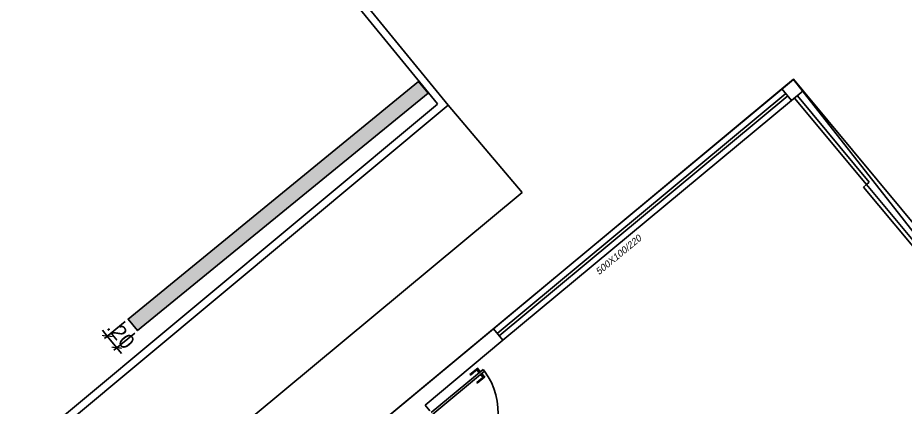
# Model space of a CAD drawing. Header units: metres. Extents: x 2113 to 5678, y -2764 to 956.
# Drawn here: x 2655.04 to 2666.86, y -1642.87 to -1637.68 of the extents above; entities that cross this region are included whole.
import ezdxf

# ---------------------------------------------------------------- set-up
doc = ezdxf.new("R2010")
doc.units = ezdxf.units.M
doc.header["$MEASUREMENT"] = 0
for name, color, linetype in [('_SETOR E', 11, 'Continuous'), ('COTAS', 1, 'Continuous'), ('TXT_QUADRAFISCAL_5000', 7, 'Continuous')]:
    doc.layers.add(name, color=color, linetype=linetype)
doc.styles.add('ARIAL', font='arial.ttf')
doc.styles.add('util2000', font='arial.ttf', dxfattribs={"oblique": 12.000028})
doc.dimstyles.new('ARIAL100', dxfattribs={"dimtxt": 0.2, "dimasz": 0.1, "dimexe": 0.05, "dimexo": 0.05, "dimgap": 0.05, "dimtad": 1, "dimzin": 4, "dimdsep": 46, "dimtxsty": 'ARIAL', "dimblk": 'ARCHTICK', "dimcen": 0, "dimdle": 0.05, "dimclrd": 8, "dimclre": 8, "dimclrt": 8, "dimadec": 0, "dimazin": 0, "dimtfac": 1, "dimtix": 1, "dimtmove": 0, "dimatfit": 3, "dimldrblk": 'NONE', "dimfxl": 1, "dimlwd": -1, "dimlwe": -1, "dimarcsym": 0})

# ---------------------------------------------------------------- blocks, each defined once
blk = doc.blocks.new('_ArchTick')
at = {"layer": 'COTAS', "color": 0, "const_width": 0.15}
blk.add_lwpolyline([(-0.5, -0.5), (0.5, 0.5)], dxfattribs=at)
blk = doc.blocks.new('*D656')
at = {"color": 8, "transparency": 16777216}
for p, q in [((3616.817, -1187.492), (3616.814, -1187.85)), ((3617.017, -1187.493), (3617.014, -1187.852)), ((3616.814, -1187.8), (3616.714, -1187.799)), ((3617.014, -1187.802), (3616.814, -1187.8)), ((3617.014, -1187.802), (3617.114, -1187.802))]:
    blk.add_line(p, q, dxfattribs=at)
at = {"layer": 'Defpoints', "color": 0, "transparency": 16777216}
for p in [(3616.817, -1187.442), (3617.017, -1187.443), (3616.814, -1187.8)]:
    blk.add_point(p, dxfattribs=at)
at = {"color": 8, "transparency": 16777216, "xscale": 0.1, "yscale": 0.1, "zscale": 0.1}
for p, rotation in [((3616.814, -1187.8), 359.5464422074524), ((3617.014, -1187.802), 179.5464422074524)]:
    blk.add_blockref('_ArchTick', p, dxfattribs=dict(at, rotation=rotation))
at = {"color": 8, "transparency": 16777216, "insert": (3616.915, -1187.649), "char_height": 0.2, "attachment_point": 5, "rotation": 359.5464, "style": 'ARIAL'}
blk.add_mtext('.20', dxfattribs=at)
blk = doc.blocks.new('_NONE')
at = {"color": 0, "linetype": 'ByBlock'}
blk.add_circle((0, 0), 0.25, dxfattribs=at)
blk = doc.blocks.new('rodoviária')
h = blk.add_hatch(color=256)
h.dxf.hatch_style = 1
h.paths.add_polyline_path([(3617.057, -1182.443), (3616.857, -1182.442), (3616.817, -1187.442), (3617.017, -1187.443)])
for p, q in [((3620.227, -1178.583, -463), (3626.227, -1178.583, -463)), ((3620.027, -1183.783, -463), (3620.027, -1178.783, -463)), ((3620.107, -1178.783, -463), (3620.107, -1183.783, -463)), ((3620.147, -1178.783, -463), (3620.147, -1183.783, -463)), ((3620.227, -1178.683, -463), (3621.727, -1178.683, -463)), ((3621.727, -1178.733, -463), (3620.227, -1178.733, -463)), ((3620.227, -1178.783, -463), (3620.227, -1183.783, -463)), ((3621.727, -1178.683, -463), (3621.727, -1178.733, -463)), ((3621.727, -1178.733, -463), (3621.727, -1178.783, -463)), ((3621.727, -1178.733, -463), (3623.227, -1178.733, -463)), ((3623.227, -1178.783, -463), (3621.727, -1178.783, -463)), ((3617.349, -1182.341, -463), (3618.876, -1182.329, -463)), ((3620.027, -1183.783, -463), (3620.027, -1188.983, -463)), ((3620.027, -1183.783, -463), (3620.227, -1183.783, -463)), ((3620.227, -1183.783, -463), (3620.227, -1185.133, -463)), ((3620.297, -1184.413, -463), (3620.297, -1184.278, -463)), ((3620.297, -1184.278, -463), (3620.307, -1184.278, -463)), ((3620.297, -1184.413, -463), (3620.297, -1184.278, -463)), ((3620.297, -1184.278, -463), (3620.307, -1184.278, -463)), ((3620.307, -1184.278, -463), (3620.307, -1184.413, -463)), ((3620.307, -1184.278, -463), (3620.307, -1184.413, -463)), ((3620.307, -1184.283, -463), (3620.352, -1184.283, -463)), ((3620.307, -1184.283, -463), (3620.352, -1184.283, -463)), ((3620.352, -1184.303, -463), (3620.307, -1184.303, -463)), ((3620.352, -1184.303, -463), (3620.307, -1184.303, -463)), ((3620.352, -1184.313, -463), (3620.352, -1184.273, -463)), ((3620.352, -1184.273, -463), (3620.357, -1184.273, -463)), ((3620.352, -1184.313, -463), (3620.352, -1184.273, -463)), ((3620.352, -1184.273, -463), (3620.357, -1184.273, -463)), ((3620.357, -1184.313, -463), (3620.352, -1184.313, -463)), ((3620.357, -1184.313, -463), (3620.352, -1184.313, -463)), ((3620.357, -1184.233, -463), (3620.357, -1185.133, -463)), ((3620.387, -1184.233, -463), (3620.357, -1184.233, -463)), ((3620.357, -1184.233, -463), (3620.357, -1185.133, -463)), ((3620.387, -1184.233, -463), (3620.357, -1184.233, -463)), ((3620.357, -1184.273, -463), (3620.357, -1184.313, -463)), ((3620.357, -1184.273, -463), (3620.357, -1184.313, -463)), ((3620.387, -1185.133, -463), (3620.387, -1184.233, -463)), ((3620.392, -1184.273, -463), (3620.387, -1184.273, -463)), ((3620.387, -1184.273, -463), (3620.387, -1184.313, -463)), ((3620.392, -1184.273, -463), (3620.387, -1184.273, -463)), ((3620.387, -1184.273, -463), (3620.387, -1184.313, -463)), ((3620.387, -1184.313, -463), (3620.392, -1184.313, -463)), ((3620.387, -1184.313, -463), (3620.392, -1184.313, -463)), ((3620.392, -1184.313, -463), (3620.392, -1184.273, -463)), ((3620.392, -1184.313, -463), (3620.392, -1184.273, -463)), ((3620.437, -1184.283, -463), (3620.392, -1184.283, -463)), ((3620.437, -1184.283, -463), (3620.392, -1184.283, -463)), ((3620.392, -1184.303, -463), (3620.437, -1184.303, -463)), ((3620.392, -1184.303, -463), (3620.437, -1184.303, -463)), ((3620.437, -1184.278, -463), (3620.437, -1184.413, -463)), ((3620.447, -1184.278, -463), (3620.437, -1184.278, -463)), ((3620.437, -1184.278, -463), (3620.437, -1184.413, -463)), ((3620.447, -1184.278, -463), (3620.437, -1184.278, -463)), ((3620.447, -1184.413, -463), (3620.447, -1184.278, -463)), ((3620.447, -1184.413, -463), (3620.447, -1184.278, -463)), ((3620.307, -1184.413, -463), (3620.297, -1184.413, -463)), ((3620.307, -1184.413, -463), (3620.297, -1184.413, -463)), ((3620.437, -1184.413, -463), (3620.447, -1184.413, -463)), ((3620.437, -1184.413, -463), (3620.447, -1184.413, -463)), ((3620.227, -1185.133, -463), (3620.327, -1185.133, -463))]:
    blk.add_line(p, q)
at = {"elevation": -463}
for points in [[(3620.027, -1178.783), (3620.227, -1178.783), (3620.227, -1178.583), (3620.027, -1178.583)], [(3616.857, -1182.442), (3616.817, -1187.442), (3617.017, -1187.443), (3617.057, -1182.443)]]:
    blk.add_lwpolyline(points, close=True, dxfattribs=at)
at = {"elevation": -463, "flags": 128}
for points in [[(3609.817, -1182.281), (3617.349, -1182.341)], [(3618.876, -1189.954), (3617.363, -1188.963), (3617.349, -1182.34)], [(3618.876, -1182.329), (3618.876, -1190.073)], [(3609.922, -1182.382), (3617.248, -1182.44)], [(3618.876, -1190.073), (3617.263, -1189.017), (3617.249, -1182.44)]]:
    blk.add_lwpolyline(points, dxfattribs=at)
blk.add_arc((3620.318, -1185.192, -463), 0.961, 3.5007, 85.859)
at = {"insert": (3620.335, -1181.872, -463), "char_height": 0.09, "width": 1.96937, "attachment_point": 5, "rotation": 90, "style": 'util2000'}
blk.add_mtext('500X100/220', dxfattribs=at)
dim = blk.add_linear_dim(base=(3616.814, -1187.8, -463), p1=(3617.017, -1187.443, -463), p2=(3616.817, -1187.442, -463), angle=359.5464, dimstyle='ARIAL100')
dim.commit()
dim.dimension.update_dxf_attribs({"geometry": '*D656', "text_midpoint": (3616.915, -1187.649, -463)})

msp = doc.modelspace()

# ---------------------------------------------------------------- linework, layer by layer
at = {"layer": '_SETOR E', "flags": 128}
msp.add_lwpolyline([(2657.374, -1645.146), (2665.372, -1638.498), (2665.372, -1638.498), (2669.809, -1644.149), (2670.162, -1644.573), (2670.317, -1644.76), (2670.46, -1644.931), (2674.583, -1649.891), (2666.739, -1656.412), (2657.374, -1645.146)], dxfattribs=at)
at = {"layer": 'TXT_QUADRAFISCAL_5000', "lineweight": 100}
msp.add_circle((2591.411, -1762.719), 237.953, dxfattribs=at)
msp.add_circle((2591.411, -1762.719), 237.953, dxfattribs=at)

# ---------------------------------------------------------------- block references
at = {"rotation": 309.7368446514157}
msp.add_blockref('rodoviária', (1257.541, 1898.686, 463), dxfattribs=at)

doc.saveas('drawing.dxf')
